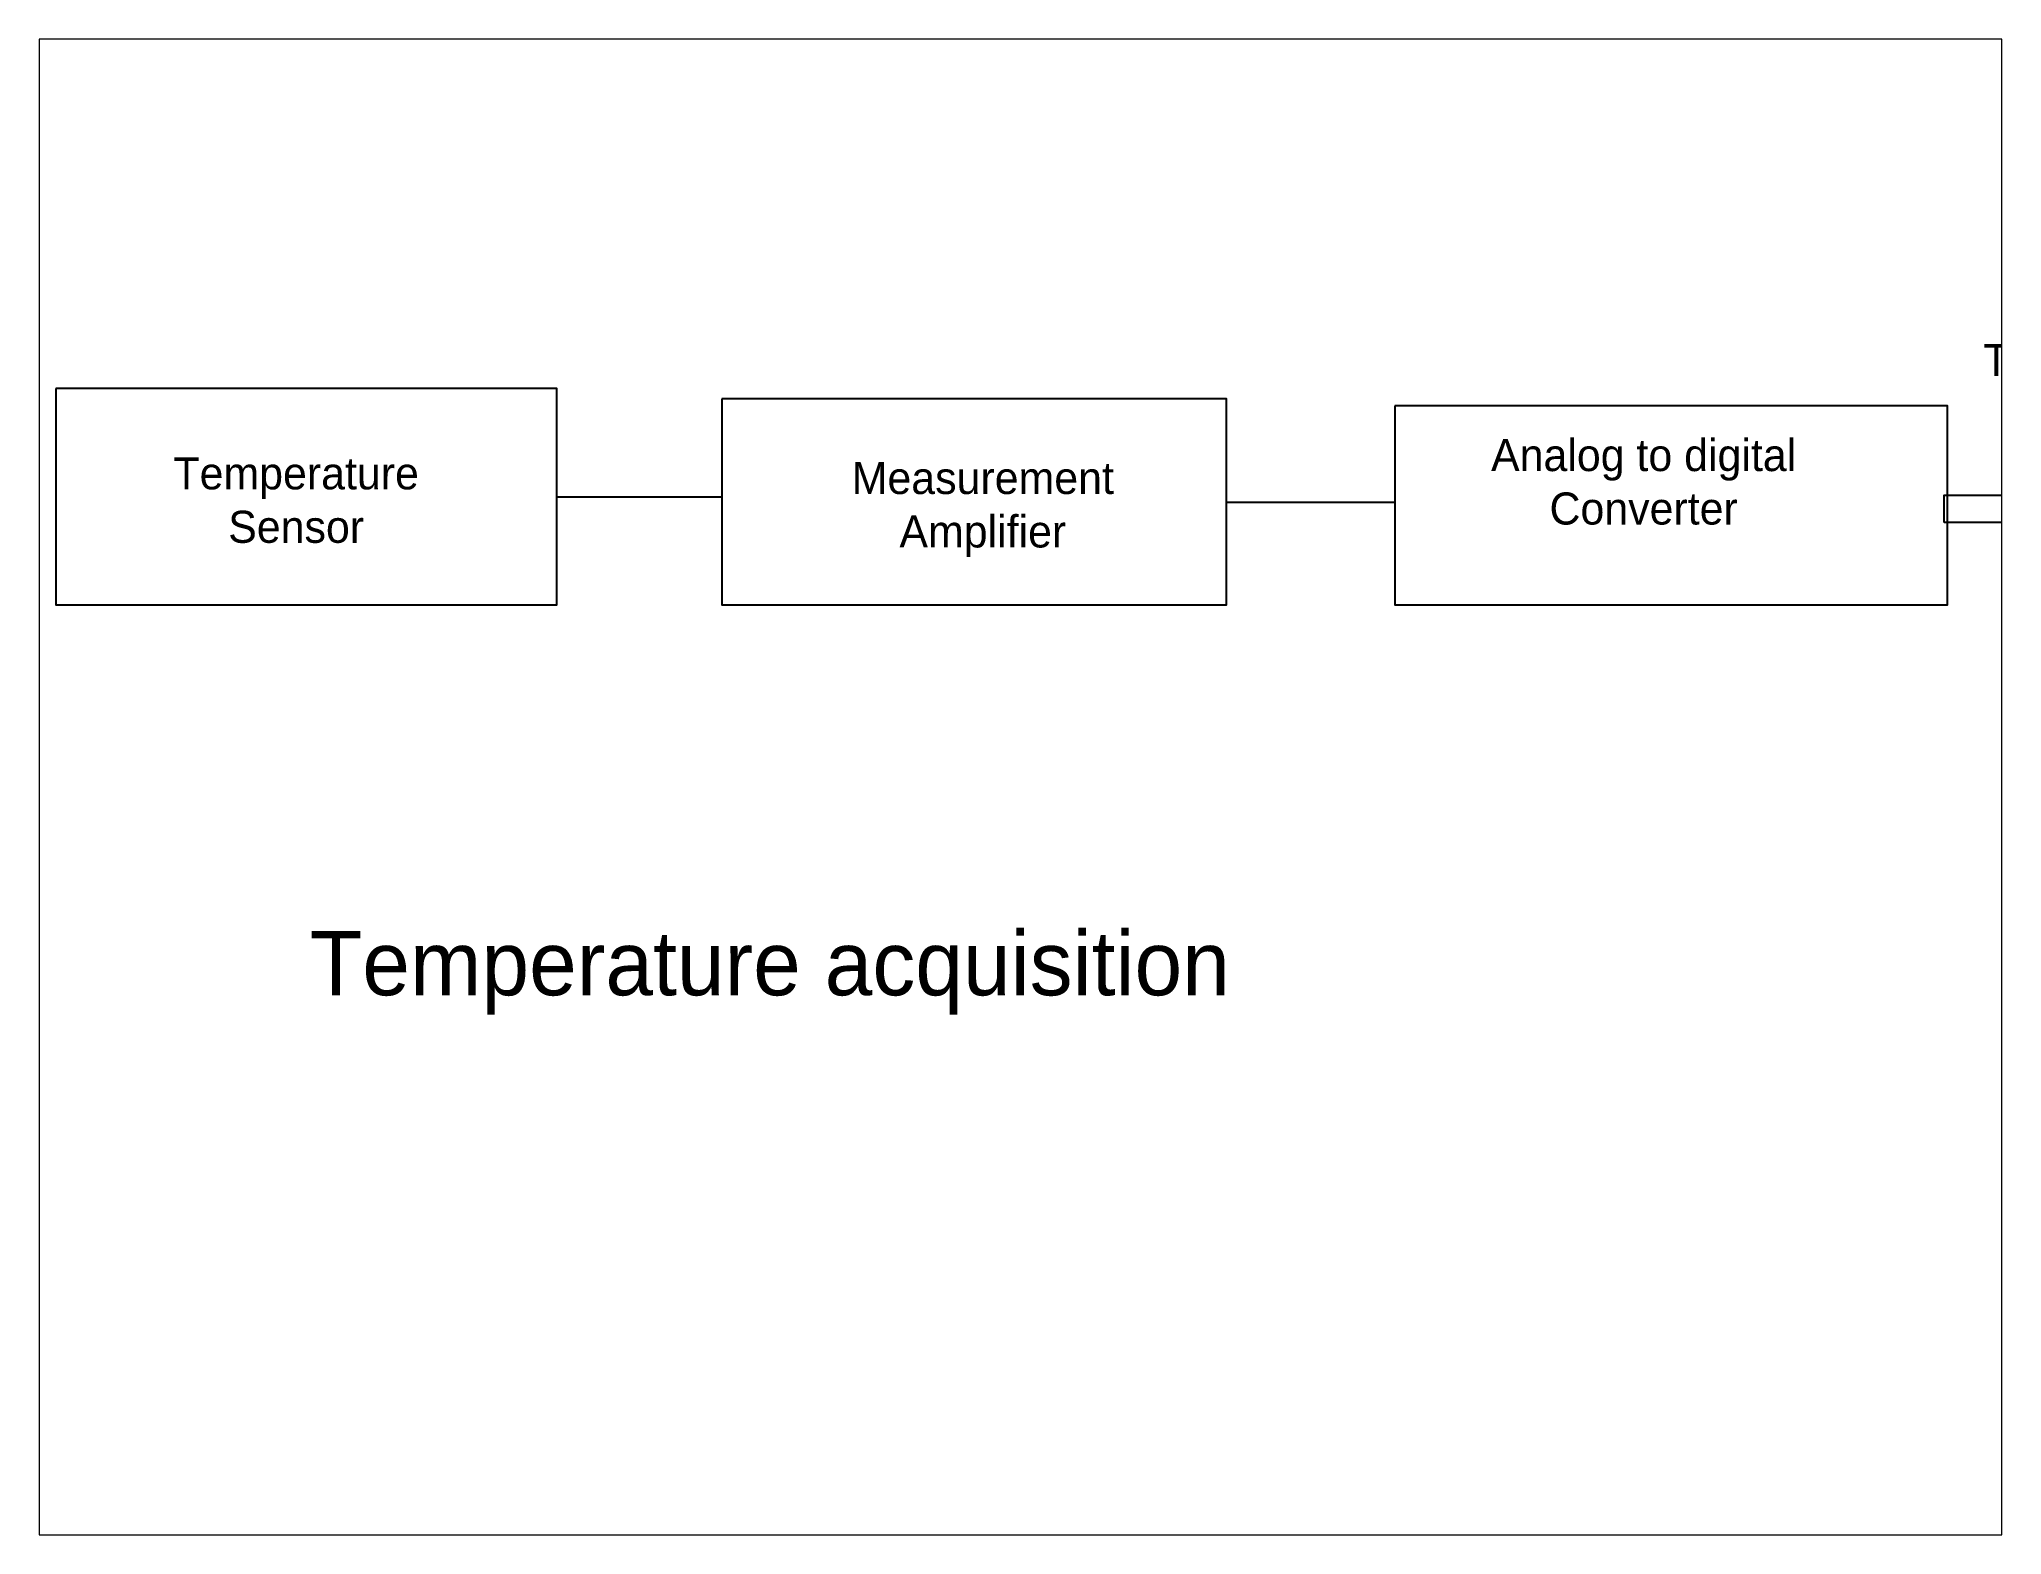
# Paper-space layout 'Sheet1' of a CAD drawing. Header units: millimetres. Extents: x 1.05 to 9.45, y 0.8 to 7.2.
# The model-space entities are those that its viewports show. They can reach past a viewport. Long polylines and large blocks are cut down to what shows.
import ezdxf

# ---------------------------------------------------------------- set-up
doc = ezdxf.new("R2010")
doc.units = ezdxf.units.MM
doc.header["$MEASUREMENT"] = 0
doc.styles.get("Standard").update_dxf_attribs({"font": 'ARTxt.shx', "bigfont": 'Big_Font.shx'})

msp = doc.modelspace()

# ---------------------------------------------------------------- linework, layer by layer
for p, q in [((3.109, 6.309), (4.137, 6.309)), ((4.137, 6.277), (4.137, 6.277)), ((7.285, 6.277), (8.334, 6.277))]:
    msp.add_line(p, q)
for points in [[(-0.017, 6.984), (-0.017, 5.635), (3.109, 5.635), (3.109, 6.984)], [(4.137, 6.92), (4.137, 5.635), (7.285, 5.635), (7.285, 6.92)], [(8.334, 6.877), (8.334, 5.635), (11.781, 5.635), (11.781, 6.877)], [(11.76, 6.149), (11.76, 6.32), (12.916, 6.32), (12.916, 6.149)]]:
    msp.add_lwpolyline(points, close=True)

# ---------------------------------------------------------------- texts
at = {"attachment_point": 1}
for s, insert, char_height, width in [('{\\pxqc;To computer}', (11.888, 7.262), 0.2, 1.73436), ('{\\pxqc;Analog to digital\\PConverter}', (8.484, 6.67), 0.2, 2.80496), ('{\\pxqc;Temperature\\PSensor}', (-0.402, 6.556), 0.2, 3.76849), ('{\\pxqc;Measurement\\PAmplifier}', (4.416, 6.527), 0.2, 2.6979), ('{Temperature acquisition}', (1.568, 3.601), 0.4, 9.05723)]:
    msp.add_mtext(s, dxfattribs=dict(at, insert=insert, char_height=char_height, width=width))

psp = doc.layouts.new('Sheet1')

# ---------------------------------------------------------------- viewports
at = {"layer": '0'}
psp.add_viewport(center=(5.25, 4), size=(8.4, 6.4), view_center_point=(6, 4.5), view_height=9.325714, dxfattribs=at)

doc.saveas('drawing.dxf')
